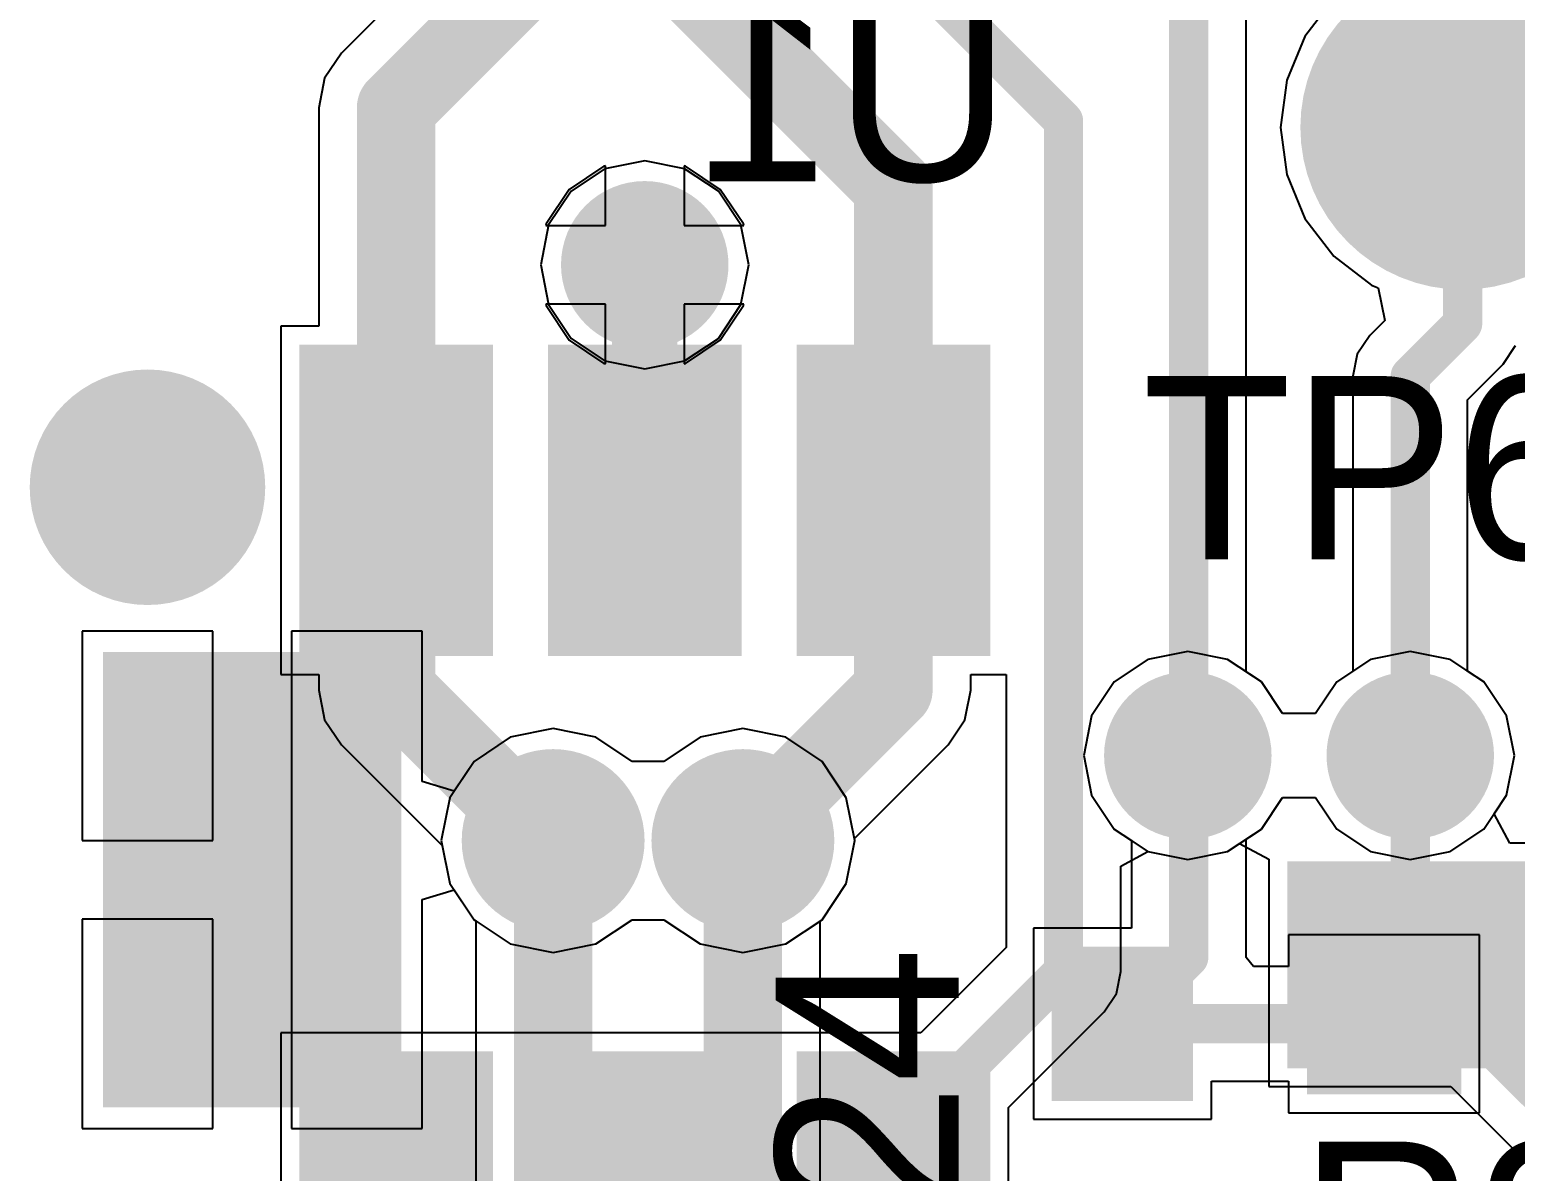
# Model space of a CAD drawing. Header units: millimetres. Extents: x 111 to 521, y 105 to 375.
# Drawn here: x 197.14 to 202.81, y 161.25 to 165.61 of the extents above; entities that cross this region are included whole.
import ezdxf

# ---------------------------------------------------------------- set-up
doc = ezdxf.new("R2010")
doc.units = ezdxf.units.MM
for name, color, linetype in [('BottomLayer', 5, 'Continuous'), ('BottomOverlay', 54, 'Continuous'), ('BottomPaste', 16, 'Continuous'), ('BottomSolder', 6, 'Continuous'), ('DrillDrawing', 1, 'Continuous'), ('MidLayer2', 76, 'Continuous'), ('MidLayer3', 90, 'Continuous'), ('MultiLayer', 9, 'Continuous'), ('TopLayer', 1, 'Continuous'), ('TopOverlay', 2, 'Continuous'), ('TopPaste', 8, 'Continuous'), ('TopSolder', 216, 'Continuous'), ('ViaHoleLayer', 16, 'Continuous')]:
    doc.layers.add(name, color=color, linetype=linetype)

msp = doc.modelspace()

# ---------------------------------------------------------------- linework, layer by layer
at = {"layer": 'BottomLayer'}
for p, q in [((198.7478118, 165.93700366), (198.32880324, 165.51799256)), ((201.78555528, 163.15417204), (201.78555528, 165.69056778)), ((198.32880324, 165.51799256), (198.26470634, 165.42206692)), ((198.26470634, 165.42206692), (198.2421994, 165.308915)), ((198.2421994, 165.308915), (198.2421994, 164.47391286)), ((198.2421994, 164.47391286), (198.09788168, 164.47391286)), ((198.09788168, 164.47391286), (198.09788168, 163.14391298)), ((202.26071054, 163.20128396), (202.13170648, 163.11508652)), ((202.4128794, 163.23155314), (202.26071054, 163.20128396)), ((202.56504826, 163.20128396), (202.4128794, 163.23155314)), ((202.69405232, 163.11508652), (202.56504826, 163.20128396)), ((198.09788168, 163.14391298), (198.2421994, 163.14391298)), ((198.2421994, 163.14391298), (198.2421994, 163.0839131)), ((200.73356348, 163.08391564), (200.73356348, 163.14391298)), ((200.73356348, 163.14391298), (200.86866862, 163.14391298)), ((200.86866862, 163.14391298), (200.86866862, 162.0997139)), ((201.84405148, 163.11508652), (201.78555528, 163.15417204)), ((198.2421994, 163.0839131), (198.26470634, 162.97076118)), ((200.71479034, 162.98953432), (200.73356348, 163.08391564)), ((201.92437898, 162.99486832), (201.84405148, 163.11508652)), ((202.13170648, 163.11508652), (202.05137898, 162.99486832)), ((202.78024976, 162.98608246), (202.69405232, 163.11508652)), ((198.26470634, 162.97076118), (198.32880324, 162.87483554)), ((200.64695964, 162.87483808), (200.71105654, 162.97076118)), ((200.71105654, 162.97076118), (200.71479034, 162.98953432)), ((202.05137898, 162.99486832), (201.92437898, 162.99486832)), ((202.81051894, 162.8339136), (202.78024976, 162.98608246)), ((198.32880324, 162.87483554), (198.71412124, 162.48951754)), ((200.28892632, 162.51680476), (200.64695964, 162.87483808)), ((202.78024976, 162.68174474), (202.81051894, 162.8339136)), ((202.73292448, 162.61091938), (202.78024976, 162.68174474)), ((202.79279228, 162.498913), (202.73292448, 162.61091938)), ((200.29049604, 162.50891298), (200.28892632, 162.51680476)), ((198.71412124, 162.48951754), (198.74281308, 162.34527094)), ((200.25794594, 162.34527094), (200.29049604, 162.50891298)), ((201.30708786, 162.41115346), (201.41071224, 162.46654324)), ((201.41071224, 162.46654324), (201.56287856, 162.43627406)), ((201.56287856, 162.43627406), (201.71504742, 162.46654324)), ((201.71504742, 162.46654324), (201.7608741, 162.49716548)), ((201.7608741, 162.49716548), (201.87288048, 162.43729514)), ((202.95287832, 162.498913), (202.79279228, 162.498913)), ((201.30708786, 162.00891398), (201.30708786, 162.41115346)), ((201.87288048, 162.43729514), (201.87288048, 161.56891232)), ((198.74281308, 162.34527094), (198.83550784, 162.20654122)), ((200.16525118, 162.20654122), (200.25794594, 162.34527094)), ((198.83550784, 162.20654122), (198.97423756, 162.11384646)), ((199.30152164, 162.11384646), (199.44024882, 162.20654122)), ((199.44024882, 162.20654122), (199.5605102, 162.20654122)), ((199.5605102, 162.20654122), (199.69923738, 162.11384646)), ((200.02652146, 162.11384646), (200.16525118, 162.20654122)), ((198.97423756, 162.11384646), (199.1378796, 162.08129636)), ((199.1378796, 162.08129636), (199.30152164, 162.11384646)), ((199.69923738, 162.11384646), (199.86287942, 162.08129636)), ((199.86287942, 162.08129636), (200.02652146, 162.11384646)), ((200.86866862, 162.0997139), (200.54287044, 161.77391318)), ((201.2904026, 161.9250254), (201.30708786, 162.00891398)), ((201.24288428, 161.85391048), (201.2904026, 161.9250254)), ((200.8778812, 161.48890994), (201.24288428, 161.85391048)), ((198.97787738, 161.77391318), (198.09788168, 161.77391318)), ((198.09788168, 161.77391318), (198.09788168, 160.58476392)), ((198.97787738, 161.77391318), (198.97787484, 161.77391318)), ((198.97787484, 161.77391318), (198.97787738, 161.77391318)), ((198.99720424, 161.77391572), (198.97787738, 161.77391572)), ((198.97787738, 161.77391572), (198.97787738, 161.77391318)), ((199.04788232, 161.77391826), (198.99720424, 161.77391572)), ((199.04788232, 161.77391318), (199.04788232, 161.77391826)), ((199.92787548, 161.77391318), (199.04788232, 161.77391318)), ((199.92787548, 161.77391318), (199.92787294, 161.77391318)), ((199.92787294, 161.77391318), (199.92787548, 161.77391318)), ((199.94720234, 161.77391572), (199.92787548, 161.77391572)), ((199.92787548, 161.77391572), (199.92787548, 161.77391318)), ((199.9978855, 161.77391826), (199.94720234, 161.77391572)), ((199.9978855, 161.77391318), (199.9978855, 161.77391826)), ((200.54287044, 161.77391318), (199.9978855, 161.77391318)), ((201.87288048, 161.56891232), (202.56787274, 161.56891232)), ((202.56787274, 161.56891232), (202.87053914, 161.26624592)), ((200.8778812, 160.4439133), (200.8778812, 161.48890994))]:
    msp.add_line(p, q, dxfattribs=at)
for points, const_width in [([(200.11289162, 166.23389918), (201.08787824, 165.25891256)], 0.1499997), ([(199.61289262, 165.83154032), (200.43788208, 165.00655086)], 0.2999994), ([(198.5378808, 165.308915), (199.0434932, 165.8145274)], 0.2999994), ([(201.56634566, 162.66192512), (201.56634566, 165.69056778)], 0.1499997), ([(198.5378808, 163.80891292), (198.5378808, 165.308915)], 0.2999994), ([(201.08787824, 162.00891398), (201.08787824, 165.25891256)], 0.1499997), ([(200.43788208, 163.80891292), (200.43788208, 165.00655086)], 0.2999994), ([(199.4878789, 163.80891292), (199.4878789, 164.70891366)], 0.2499995), ([(198.5378808, 163.0839131), (198.5378808, 163.80891292)], 0.2999994), ([(200.43788208, 163.08391564), (200.43788208, 163.80891292)], 0.2999994), ([(198.5378808, 163.0839131), (199.11288092, 162.50891298)], 0.2999994), ([(199.86287942, 162.50891298), (200.43788208, 163.08391564)], 0.2999994), ([(202.4128794, 162.03391266), (202.4128794, 162.8339136)], 0.1499997), ([(200.43788208, 161.35891782), (201.08787824, 162.00891398)], 0.1499997), ([(202.4128794, 162.03391266), (203.93787762, 160.50891444)], 0.1499997), ([(200.43788208, 161.10891324), (200.43788208, 161.35891782)], 0.1499997)]:
    msp.add_lwpolyline(points, dxfattribs=dict(at, const_width=const_width))
for points, const_width in [([(198.46288222, 165.308915, 1), (198.61287938, 165.308915, 1)], 0.1499997), ([(198.46288222, 165.308915, 1), (198.61287938, 165.308915, 1)], 0.1499997), ([(201.05037768, 165.25891256, 1), (201.1253788, 165.25891256, 1)], 0.07499858), ([(201.05037768, 165.25891256, 1), (201.1253788, 165.25891256, 1)], 0.07499858), ([(200.3628835, 165.00655086, 1), (200.51288066, 165.00655086, 1)], 0.1499997), ([(200.3628835, 165.00655086, 1), (200.51288066, 165.00655086, 1)], 0.1499997), ([(199.36288042, 164.70891366, 1), (199.61287738, 164.70891366, 1)], 0.2499995), ([(199.42537966, 164.70891366, 1), (199.55037814, 164.70891366, 1)], 0.12499848), ([(198.46288222, 163.80891292, 1), (198.61287938, 163.80891292, 1)], 0.1499997), ([(198.46288222, 163.80891292, 1), (198.61287938, 163.80891292, 1)], 0.1499997), ([(199.42537966, 163.80891292, 1), (199.55037814, 163.80891292, 1)], 0.12499848), ([(200.3628835, 163.80891292, 1), (200.51288066, 163.80891292, 1)], 0.1499997), ([(200.3628835, 163.80891292, 1), (200.51288066, 163.80891292, 1)], 0.1499997), ([(198.46288222, 163.0839131, 1), (198.61287938, 163.0839131, 1)], 0.1499997), ([(198.46288222, 163.0839131, 1), (198.61287938, 163.0839131, 1)], 0.1499997), ([(200.3628835, 163.08391564, 1), (200.51288066, 163.08391564, 1)], 0.1499997), ([(200.3628835, 163.08391564, 1), (200.51288066, 163.08391564, 1)], 0.1499997), ([(201.43788008, 162.8339136, 1), (201.68787704, 162.8339136, 1)], 0.2499995), ([(202.28788092, 162.8339136, 1), (202.53787788, 162.8339136, 1)], 0.2499995), ([(202.37537884, 162.8339136, 1), (202.45037996, 162.8339136, 1)], 0.07499858), ([(198.9981796, 162.50891298, 1), (199.2775796, 162.50891298, 1)], 0.2794), ([(199.72317942, 162.50891298, 1), (200.00257942, 162.50891298, 1)], 0.2794), ([(201.5288451, 162.66192512, 1), (201.60384622, 162.66192512, 1)], 0.07499858), ([(199.03788234, 162.50891298, 1), (199.1878795, 162.50891298, 1)], 0.1499997), ([(199.78788084, 162.50891298, 1), (199.937878, 162.50891298, 1)], 0.1499997), ([(201.05037768, 162.00891398, 1), (201.1253788, 162.00891398, 1)], 0.07499858), ([(201.05037768, 162.00891398, 1), (201.1253788, 162.00891398, 1)], 0.07499858), ([(202.37537884, 162.03391266, 1), (202.45037996, 162.03391266, 1)], 0.07499858), ([(202.37537884, 162.03391266, 1), (202.45037996, 162.03391266, 1)], 0.07499858), ([(200.40038152, 161.35891782, 1), (200.47538264, 161.35891782, 1)], 0.07499858), ([(200.40038152, 161.35891782, 1), (200.47538264, 161.35891782, 1)], 0.07499858)]:
    msp.add_lwpolyline(points, format="xyb", close=True, dxfattribs=dict(at, const_width=const_width))
for points in [[(198.8378802, 164.33391314), (198.2378814, 164.33391314), (198.8378802, 163.2839127), (198.2378814, 163.2839127)], [(199.7878783, 164.33391314), (199.1878795, 164.33391314), (199.7878783, 163.2839127), (199.1878795, 163.2839127)], [(200.73788148, 164.33391314), (200.13788268, 164.33391314), (200.73788148, 163.2839127), (200.13788268, 163.2839127)], [(202.0128802, 162.35891328), (202.0128802, 161.70891204), (202.8128786, 162.35891328), (202.8128786, 161.70891204)], [(198.8378802, 161.63391346), (198.2378814, 161.63391346), (198.8378802, 160.58391302), (198.2378814, 160.58391302)], [(199.7878783, 161.63391346), (199.1878795, 161.63391346), (199.7878783, 160.58391302), (199.1878795, 160.58391302)], [(200.73788148, 161.63391346), (200.13788268, 161.63391346), (200.73788148, 160.58391302), (200.13788268, 160.58391302)]]:
    msp.add_solid(points, dxfattribs=at)
at = {"layer": 'BottomOverlay'}
for points, const_width in [([(197.6878825, 163.85891028, 1), (197.4878829, 163.85891028, 1)], 0.7000011399999999), ([(197.31288198, 163.85891028, 1), (197.66288382, 163.85891028, 1)], 0.3499993), ([(197.51288158, 163.85891028, 1), (197.86288342, 163.85891028, 1)], 0.3499993)]:
    msp.add_lwpolyline(points, format="xyb", close=True, dxfattribs=dict(at, const_width=const_width))
at = {"layer": 'BottomPaste'}
for points in [[(198.7378804, 164.23391334), (198.3378812, 164.23391334), (198.7378804, 163.3839125), (198.3378812, 163.3839125)], [(199.6878785, 164.23391334), (199.2878793, 164.23391334), (199.6878785, 163.3839125), (199.2878793, 163.3839125)], [(200.63788168, 164.23391334), (200.23788248, 164.23391334), (200.63788168, 163.3839125), (200.23788248, 163.3839125)], [(202.0628801, 162.30891338), (202.0628801, 161.75891194), (202.7628787, 162.30891338), (202.7628787, 161.75891194)], [(198.7378804, 161.53391366), (198.3378812, 161.53391366), (198.7378804, 160.68391282), (198.3378812, 160.68391282)], [(199.6878785, 161.53391366), (199.2878793, 161.53391366), (199.6878785, 160.68391282), (199.2878793, 160.68391282)], [(200.63788168, 161.53391366), (200.23788248, 161.53391366), (200.63788168, 160.68391282), (200.23788248, 160.68391282)]]:
    msp.add_solid(points, dxfattribs=at)
at = {"layer": 'BottomSolder'}
for points, const_width in [([(199.32787922, 164.70891366, 1), (199.64787858, 164.70891366, 1)], 0.31999936), ([(201.40287888, 162.8339136, 1), (201.72287824, 162.8339136, 1)], 0.31999936), ([(202.25287972, 162.8339136, 1), (202.57287908, 162.8339136, 1)], 0.31999936), ([(198.96318094, 162.50891298, 1), (199.31257826, 162.50891298, 1)], 0.34939986), ([(199.68818076, 162.50891298, 1), (200.03757808, 162.50891298, 1)], 0.34939986)]:
    msp.add_lwpolyline(points, format="xyb", close=True, dxfattribs=dict(at, const_width=const_width))
for points in [[(198.90788006, 164.403913), (198.16788154, 164.403913), (198.90788006, 163.21391284), (198.16788154, 163.21391284)], [(199.85787816, 164.403913), (199.11787964, 164.403913), (199.85787816, 163.21391284), (199.11787964, 163.21391284)], [(200.80788134, 164.403913), (200.06788282, 164.403913), (200.80788134, 163.21391284), (200.06788282, 163.21391284)], [(201.94288034, 162.42891314), (201.94288034, 161.63891218), (202.88287846, 162.42891314), (202.88287846, 161.63891218)], [(198.90788006, 161.70391332), (198.16788154, 161.70391332), (198.90788006, 160.51391316), (198.16788154, 160.51391316)], [(199.85787816, 161.70391332), (199.11787964, 161.70391332), (199.85787816, 160.51391316), (199.11787964, 160.51391316)], [(200.80788134, 161.70391332), (200.06788282, 161.70391332), (200.80788134, 160.51391316), (200.06788282, 160.51391316)]]:
    msp.add_solid(points, dxfattribs=at)
at = {"layer": 'DrillDrawing'}
for points, const_width in [([(199.437879, 164.70891366, 1), (199.5378788, 164.70891366, 1)], 0.0999998), ([(201.51287866, 162.8339136, 1), (201.61287846, 162.8339136, 1)], 0.0999998), ([(202.3628795, 162.8339136, 1), (202.4628793, 162.8339136, 1)], 0.0999998), ([(199.0616796, 162.50891298, 1), (199.2140796, 162.50891298, 1)], 0.1524), ([(199.78667942, 162.50891298, 1), (199.93907942, 162.50891298, 1)], 0.1524)]:
    msp.add_lwpolyline(points, format="xyb", close=True, dxfattribs=dict(at, const_width=const_width))
at = {"layer": 'MidLayer2'}
for p, q in [((199.33180606, 165.08570488), (199.19949492, 164.99729764)), ((199.3378792, 165.08691392), (199.33180606, 165.08570488)), ((199.3378792, 164.85891336), (199.3378792, 165.08691392)), ((199.64395174, 165.08570488), (199.6378786, 165.08691392)), ((199.6378786, 165.08691392), (199.6378786, 164.85891336)), ((199.77626288, 164.99729764), (199.64395174, 165.08570488)), ((199.19949492, 164.99729764), (199.11108768, 164.8649865)), ((199.86467012, 164.8649865), (199.77626288, 164.99729764)), ((199.11108768, 164.8649865), (199.10987864, 164.85891336)), ((199.10987864, 164.85891336), (199.3378792, 164.85891336)), ((199.6378786, 164.85891336), (199.86587916, 164.85891336)), ((199.86587916, 164.85891336), (199.86467012, 164.8649865)), ((199.3378792, 164.55891396), (199.10987864, 164.55891396)), ((199.10987864, 164.55891396), (199.11108768, 164.55284082)), ((199.3378792, 164.3309134), (199.3378792, 164.55891396)), ((199.86587916, 164.55891396), (199.6378786, 164.55891396)), ((199.6378786, 164.55891396), (199.6378786, 164.3309134)), ((199.86467012, 164.55284082), (199.86587916, 164.55891396)), ((199.11108768, 164.55284082), (199.19949492, 164.42052968)), ((199.77626288, 164.42052968), (199.86467012, 164.55284082)), ((199.19949492, 164.42052968), (199.33180606, 164.33212244)), ((199.64395174, 164.33212244), (199.77626288, 164.42052968)), ((199.33180606, 164.33212244), (199.3378792, 164.3309134)), ((199.6378786, 164.3309134), (199.64395174, 164.33212244)), ((201.4107097, 163.20128396), (201.28170564, 163.11508652)), ((201.56287856, 163.23155314), (201.4107097, 163.20128396)), ((201.71504742, 163.20128396), (201.56287856, 163.23155314)), ((201.84405148, 163.11508652), (201.71504742, 163.20128396)), ((202.26071054, 163.20128396), (202.13170648, 163.11508652)), ((202.4128794, 163.23155314), (202.26071054, 163.20128396)), ((202.56504826, 163.20128396), (202.4128794, 163.23155314)), ((202.69405232, 163.11508652), (202.56504826, 163.20128396)), ((201.28170564, 163.11508652), (201.1955082, 162.98608246)), ((201.92437898, 162.99486832), (201.84405148, 163.11508652)), ((202.13170648, 163.11508652), (202.05137898, 162.99486832)), ((202.78024976, 162.98608246), (202.69405232, 163.11508652)), ((201.1955082, 162.98608246), (201.16523902, 162.8339136)), ((202.05137898, 162.99486832), (201.92437898, 162.99486832)), ((202.81051894, 162.8339136), (202.78024976, 162.98608246)), ((199.1378796, 162.9365296), (198.97423756, 162.9039795)), ((199.30152164, 162.9039795), (199.1378796, 162.9365296)), ((199.86287942, 162.9365296), (199.69923738, 162.9039795)), ((200.02652146, 162.9039795), (199.86287942, 162.9365296)), ((198.97423756, 162.9039795), (198.83550784, 162.81128474)), ((199.44024882, 162.81128474), (199.30152164, 162.9039795)), ((199.69923738, 162.9039795), (199.5605102, 162.81128474)), ((200.16525118, 162.81128474), (200.02652146, 162.9039795)), ((198.83550784, 162.81128474), (198.74281308, 162.67255502)), ((199.5605102, 162.81128474), (199.44024882, 162.81128474)), ((200.25794594, 162.67255502), (200.16525118, 162.81128474)), ((201.16523902, 162.8339136), (201.1955082, 162.68174474)), ((202.78024976, 162.68174474), (202.81051894, 162.8339136)), ((201.1955082, 162.68174474), (201.28170564, 162.55274068)), ((202.69405232, 162.55274068), (202.78024976, 162.68174474)), ((198.74281308, 162.67255502), (198.71026298, 162.50891298)), ((200.29049604, 162.50891298), (200.25794594, 162.67255502)), ((201.84405148, 162.55274068), (201.92437898, 162.67295888)), ((201.92437898, 162.67295888), (202.05137898, 162.67295888)), ((202.05137898, 162.67295888), (202.13170648, 162.55274068)), ((201.28170564, 162.55274068), (201.4107097, 162.46654324)), ((201.71504742, 162.46654324), (201.84405148, 162.55274068)), ((202.13170648, 162.55274068), (202.26071054, 162.46654324)), ((202.56504826, 162.46654324), (202.69405232, 162.55274068)), ((198.71026298, 162.50891298), (198.74281308, 162.34527094)), ((200.25794594, 162.34527094), (200.29049604, 162.50891298)), ((201.4107097, 162.46654324), (201.56287856, 162.43627406)), ((201.56287856, 162.43627406), (201.71504742, 162.46654324)), ((202.26071054, 162.46654324), (202.4128794, 162.43627406)), ((202.4128794, 162.43627406), (202.56504826, 162.46654324)), ((198.74281308, 162.34527094), (198.83550784, 162.20654122)), ((200.16525118, 162.20654122), (200.25794594, 162.34527094)), ((198.83550784, 162.20654122), (198.97423756, 162.11384646)), ((199.30152164, 162.11384646), (199.44024882, 162.20654122)), ((199.44024882, 162.20654122), (199.5605102, 162.20654122)), ((199.5605102, 162.20654122), (199.69923738, 162.11384646)), ((200.02652146, 162.11384646), (200.16525118, 162.20654122)), ((198.97423756, 162.11384646), (199.1378796, 162.08129636)), ((199.1378796, 162.08129636), (199.30152164, 162.11384646)), ((199.69923738, 162.11384646), (199.86287942, 162.08129636)), ((199.86287942, 162.08129636), (200.02652146, 162.11384646))]:
    msp.add_line(p, q, dxfattribs=at)
for points, const_width in [([(199.36288042, 164.70891366, 1), (199.61287738, 164.70891366, 1)], 0.2499995), ([(201.43788008, 162.8339136, 1), (201.68787704, 162.8339136, 1)], 0.2499995), ([(202.28788092, 162.8339136, 1), (202.53787788, 162.8339136, 1)], 0.2499995), ([(198.9981796, 162.50891298, 1), (199.2775796, 162.50891298, 1)], 0.2794), ([(199.72317942, 162.50891298, 1), (200.00257942, 162.50891298, 1)], 0.2794)]:
    msp.add_lwpolyline(points, format="xyb", close=True, dxfattribs=dict(at, const_width=const_width))
at = {"layer": 'MidLayer3'}
for p, q in [((199.33571004, 165.07628402), (199.20670598, 164.99008658)), ((199.4878789, 165.1065532), (199.33571004, 165.07628402)), ((199.64004776, 165.07628402), (199.4878789, 165.1065532)), ((199.76905182, 164.99008658), (199.64004776, 165.07628402)), ((199.20670598, 164.99008658), (199.12050854, 164.86108252)), ((199.85524926, 164.86108252), (199.76905182, 164.99008658)), ((199.12050854, 164.86108252), (199.09023936, 164.70891366)), ((199.88551844, 164.70891366), (199.85524926, 164.86108252)), ((199.09023936, 164.70891366), (199.12050854, 164.5567448)), ((199.85524926, 164.5567448), (199.88551844, 164.70891366)), ((199.12050854, 164.5567448), (199.20670598, 164.42774074)), ((199.76905182, 164.42774074), (199.85524926, 164.5567448)), ((199.20670598, 164.42774074), (199.33571004, 164.3415433)), ((199.64004776, 164.3415433), (199.76905182, 164.42774074)), ((199.33571004, 164.3415433), (199.4878789, 164.31127412)), ((199.4878789, 164.31127412), (199.64004776, 164.3415433)), ((201.4107097, 163.20128396), (201.28170564, 163.11508652)), ((201.56287856, 163.23155314), (201.4107097, 163.20128396)), ((201.71504742, 163.20128396), (201.56287856, 163.23155314)), ((201.84405148, 163.11508652), (201.71504742, 163.20128396)), ((202.26071054, 163.20128396), (202.13170648, 163.11508652)), ((202.4128794, 163.23155314), (202.26071054, 163.20128396)), ((202.56504826, 163.20128396), (202.4128794, 163.23155314)), ((202.69405232, 163.11508652), (202.56504826, 163.20128396)), ((201.28170564, 163.11508652), (201.1955082, 162.98608246)), ((201.92437898, 162.99486832), (201.84405148, 163.11508652)), ((202.13170648, 163.11508652), (202.05137898, 162.99486832)), ((202.78024976, 162.98608246), (202.69405232, 163.11508652)), ((201.1955082, 162.98608246), (201.16523902, 162.8339136)), ((202.05137898, 162.99486832), (201.92437898, 162.99486832)), ((202.81051894, 162.8339136), (202.78024976, 162.98608246)), ((199.1378796, 162.9365296), (198.97423756, 162.9039795)), ((199.30152164, 162.9039795), (199.1378796, 162.9365296)), ((199.86287942, 162.9365296), (199.69923738, 162.9039795)), ((200.02652146, 162.9039795), (199.86287942, 162.9365296)), ((198.97423756, 162.9039795), (198.83550784, 162.81128474)), ((199.44024882, 162.81128474), (199.30152164, 162.9039795)), ((199.69923738, 162.9039795), (199.5605102, 162.81128474)), ((200.16525118, 162.81128474), (200.02652146, 162.9039795)), ((198.83550784, 162.81128474), (198.74281308, 162.67255502)), ((199.5605102, 162.81128474), (199.44024882, 162.81128474)), ((200.25794594, 162.67255502), (200.16525118, 162.81128474)), ((201.16523902, 162.8339136), (201.1955082, 162.68174474)), ((202.78024976, 162.68174474), (202.81051894, 162.8339136)), ((201.1955082, 162.68174474), (201.28170564, 162.55274068)), ((202.69405232, 162.55274068), (202.78024976, 162.68174474)), ((198.74281308, 162.67255502), (198.71026298, 162.50891298)), ((200.29049604, 162.50891298), (200.25794594, 162.67255502)), ((201.84405148, 162.55274068), (201.92437898, 162.67295888)), ((201.92437898, 162.67295888), (202.05137898, 162.67295888)), ((202.05137898, 162.67295888), (202.13170648, 162.55274068)), ((201.28170564, 162.55274068), (201.4107097, 162.46654324)), ((201.71504742, 162.46654324), (201.84405148, 162.55274068)), ((202.13170648, 162.55274068), (202.26071054, 162.46654324)), ((202.56504826, 162.46654324), (202.69405232, 162.55274068)), ((198.71026298, 162.50891298), (198.74281308, 162.34527094)), ((200.25794594, 162.34527094), (200.29049604, 162.50891298)), ((201.4107097, 162.46654324), (201.56287856, 162.43627406)), ((201.56287856, 162.43627406), (201.71504742, 162.46654324)), ((202.26071054, 162.46654324), (202.4128794, 162.43627406)), ((202.4128794, 162.43627406), (202.56504826, 162.46654324)), ((198.74281308, 162.34527094), (198.83550784, 162.20654122)), ((200.16525118, 162.20654122), (200.25794594, 162.34527094)), ((198.83550784, 162.20654122), (198.97423756, 162.11384646)), ((199.30152164, 162.11384646), (199.44024882, 162.20654122)), ((199.44024882, 162.20654122), (199.5605102, 162.20654122)), ((199.5605102, 162.20654122), (199.69923738, 162.11384646)), ((200.02652146, 162.11384646), (200.16525118, 162.20654122)), ((198.97423756, 162.11384646), (199.1378796, 162.08129636)), ((199.1378796, 162.08129636), (199.30152164, 162.11384646)), ((199.69923738, 162.11384646), (199.86287942, 162.08129636)), ((199.86287942, 162.08129636), (200.02652146, 162.11384646))]:
    msp.add_line(p, q, dxfattribs=at)
for points, const_width in [([(199.36288042, 164.70891366, 1), (199.61287738, 164.70891366, 1)], 0.2499995), ([(201.43788008, 162.8339136, 1), (201.68787704, 162.8339136, 1)], 0.2499995), ([(202.28788092, 162.8339136, 1), (202.53787788, 162.8339136, 1)], 0.2499995), ([(198.9981796, 162.50891298, 1), (199.2775796, 162.50891298, 1)], 0.2794), ([(199.72317942, 162.50891298, 1), (200.00257942, 162.50891298, 1)], 0.2794)]:
    msp.add_lwpolyline(points, format="xyb", close=True, dxfattribs=dict(at, const_width=const_width))
at = {"layer": 'MultiLayer'}
for points, const_width in [([(199.36288042, 164.70891366, 1), (199.61287738, 164.70891366, 1)], 0.2499995), ([(201.43788008, 162.8339136, 1), (201.68787704, 162.8339136, 1)], 0.2499995), ([(202.28788092, 162.8339136, 1), (202.53787788, 162.8339136, 1)], 0.2499995), ([(198.9981796, 162.50891298, 1), (199.2775796, 162.50891298, 1)], 0.2794), ([(199.72317942, 162.50891298, 1), (200.00257942, 162.50891298, 1)], 0.2794)]:
    msp.add_lwpolyline(points, format="xyb", close=True, dxfattribs=dict(at, const_width=const_width))
at = {"layer": 'TopLayer'}
for p, q in [((202.1207667, 165.72602618), (202.01016748, 165.5818888)), ((202.01016748, 165.5818888), (201.94064006, 165.41404052)), ((201.94064006, 165.41404052), (201.91692662, 165.23391388)), ((201.91692662, 165.23391388), (201.94064006, 165.05378724)), ((199.33180606, 165.08570488), (199.19949492, 164.99729764)), ((199.3378792, 165.08691392), (199.33180606, 165.08570488)), ((199.3378792, 164.85891336), (199.3378792, 165.08691392)), ((199.64395174, 165.08570488), (199.6378786, 165.08691392)), ((199.6378786, 165.08691392), (199.6378786, 164.85891336)), ((199.77626288, 164.99729764), (199.64395174, 165.08570488)), ((201.94064006, 165.05378724), (202.01016748, 164.88593896)), ((199.19949492, 164.99729764), (199.11108768, 164.8649865)), ((199.86467012, 164.8649865), (199.77626288, 164.99729764)), ((199.11108768, 164.8649865), (199.10987864, 164.85891336)), ((199.10987864, 164.85891336), (199.3378792, 164.85891336)), ((199.6378786, 164.85891336), (199.86587916, 164.85891336)), ((199.86587916, 164.85891336), (199.86467012, 164.8649865)), ((202.01016748, 164.88593896), (202.1207667, 164.74180158)), ((202.1207667, 164.74180158), (202.26490408, 164.63120236)), ((202.26490408, 164.63120236), (202.29030154, 164.62068168)), ((202.29030154, 164.62068168), (202.31507924, 164.49612008)), ((199.3378792, 164.55891396), (199.10987864, 164.55891396)), ((199.10987864, 164.55891396), (199.11108768, 164.55284082)), ((199.3378792, 164.3309134), (199.3378792, 164.55891396)), ((199.86587916, 164.55891396), (199.6378786, 164.55891396)), ((199.6378786, 164.55891396), (199.6378786, 164.3309134)), ((199.86467012, 164.55284082), (199.86587916, 164.55891396)), ((199.11108768, 164.55284082), (199.19949492, 164.42052968)), ((199.77626288, 164.42052968), (199.86467012, 164.55284082)), ((202.31507924, 164.49612008), (202.2578759, 164.43891674)), ((199.19949492, 164.42052968), (199.33180606, 164.33212244)), ((199.64395174, 164.33212244), (199.77626288, 164.42052968)), ((202.2578759, 164.43891674), (202.21035504, 164.36780182)), ((202.76789012, 164.32890172), (202.81541098, 164.40001664)), ((199.33180606, 164.33212244), (199.3378792, 164.3309134)), ((199.6378786, 164.3309134), (199.64395174, 164.33212244)), ((202.21035504, 164.36780182), (202.19366978, 164.28391324)), ((202.63208902, 164.19311586), (202.76785202, 164.32887632)), ((202.76785202, 164.32887632), (202.76789012, 164.32890172)), ((202.19366978, 164.28391324), (202.19366978, 163.15648852)), ((202.63208902, 163.15648852), (202.63208902, 164.19311586)), ((197.83787966, 163.30891138), (197.33788066, 163.30891138)), ((197.33788066, 163.30891138), (197.33788066, 162.50891298)), ((197.83787966, 162.50891298), (197.83787966, 163.30891138)), ((198.63787806, 163.30891138), (198.13787906, 163.30891138)), ((198.13787906, 163.30891138), (198.13787906, 162.35891328)), ((198.63787806, 162.73426178), (198.63787806, 163.30891138)), ((201.4107097, 163.20128396), (201.28170564, 163.11508652)), ((201.56287856, 163.23155314), (201.4107097, 163.20128396)), ((201.71504742, 163.20128396), (201.56287856, 163.23155314)), ((201.84405148, 163.11508652), (201.71504742, 163.20128396)), ((202.19366978, 163.15648852), (202.13170648, 163.11508652)), ((202.69405232, 163.11508652), (202.63208902, 163.15648852)), ((201.28170564, 163.11508652), (201.1955082, 162.98608246)), ((201.92437898, 162.99486832), (201.84405148, 163.11508652)), ((202.13170648, 163.11508652), (202.05137898, 162.99486832)), ((202.78024976, 162.98608246), (202.69405232, 163.11508652)), ((201.1955082, 162.98608246), (201.16523902, 162.8339136)), ((202.05137898, 162.99486832), (201.92437898, 162.99486832)), ((202.81051894, 162.8339136), (202.78024976, 162.98608246)), ((199.1378796, 162.9365296), (198.97423756, 162.9039795)), ((199.30152164, 162.9039795), (199.1378796, 162.9365296)), ((199.86287942, 162.9365296), (199.69923738, 162.9039795)), ((200.02652146, 162.9039795), (199.86287942, 162.9365296)), ((198.97423756, 162.9039795), (198.83550784, 162.81128474)), ((199.44024882, 162.81128474), (199.30152164, 162.9039795)), ((199.69923738, 162.9039795), (199.5605102, 162.81128474)), ((200.16525118, 162.81128474), (200.02652146, 162.9039795)), ((198.83550784, 162.81128474), (198.75940944, 162.69739622)), ((199.5605102, 162.81128474), (199.44024882, 162.81128474)), ((200.25794594, 162.67255502), (200.16525118, 162.81128474)), ((201.16523902, 162.8339136), (201.1955082, 162.68174474)), ((202.78024976, 162.68174474), (202.81051894, 162.8339136)), ((198.75940944, 162.69739622), (198.63787806, 162.73426178)), ((201.1955082, 162.68174474), (201.28170564, 162.55274068)), ((202.69405232, 162.55274068), (202.78024976, 162.68174474)), ((200.29049604, 162.50891298), (200.25794594, 162.67255502)), ((201.84405148, 162.55274068), (201.92437898, 162.67295888)), ((201.92437898, 162.67295888), (202.05137898, 162.67295888)), ((202.05137898, 162.67295888), (202.13170648, 162.55274068)), ((201.28170564, 162.55274068), (201.34713604, 162.5090222)), ((201.78555528, 162.51365516), (201.84405148, 162.55274068)), ((201.78555528, 162.06238352), (201.78555528, 162.51365516)), ((202.13170648, 162.55274068), (202.26071054, 162.46654324)), ((202.56504826, 162.46654324), (202.69405232, 162.55274068)), ((197.33788066, 162.50891298), (197.83787966, 162.50891298)), ((200.25794594, 162.34527094), (200.29049604, 162.50891298)), ((201.34713604, 162.5090222), (201.34713604, 162.17391238)), ((202.26071054, 162.46654324), (202.4128794, 162.43627406)), ((202.4128794, 162.43627406), (202.56504826, 162.46654324)), ((198.13787906, 162.35891328), (198.13787906, 161.40891518)), ((200.16525118, 162.20654122), (200.25794594, 162.34527094)), ((198.63787806, 162.28356418), (198.75940944, 162.32042974)), ((198.75940944, 162.32042974), (198.83550784, 162.20654122)), ((198.63787806, 161.40891518), (198.63787806, 162.28356418)), ((197.83787966, 162.20891358), (197.33788066, 162.20891358)), ((197.33788066, 162.20891358), (197.33788066, 161.40891518)), ((197.83787966, 161.40891518), (197.83787966, 162.20891358)), ((198.83550784, 162.20654122), (198.8421982, 162.20207082)), ((198.8421982, 162.20207082), (198.8421982, 159.31575452)), ((200.15856082, 162.20207082), (200.16525118, 162.20654122)), ((200.15856082, 159.34004708), (200.15856082, 162.20207082)), ((201.34713604, 162.17391238), (200.97287974, 162.17391238)), ((200.97287974, 162.17391238), (200.97287974, 161.44391638)), ((202.67787506, 162.14891116), (201.94787906, 162.14891116)), ((201.94787906, 162.14891116), (201.94787906, 162.028124)), ((202.67787506, 161.46891252), (202.67787506, 162.14891116)), ((201.81367054, 162.028124), (201.78555528, 162.06238352)), ((201.94787906, 162.028124), (201.81367054, 162.028124)), ((201.65287838, 161.44391638), (201.65287838, 161.58970476)), ((201.65287838, 161.58970476), (201.94787906, 161.58970476)), ((201.94787906, 161.58970476), (201.94787906, 161.46891252)), ((200.97287974, 161.44391638), (201.65287838, 161.44391638)), ((201.94787906, 161.46891252), (202.67787506, 161.46891252)), ((197.33788066, 161.40891518), (197.83787966, 161.40891518)), ((198.13787906, 161.40891518), (198.63787806, 161.40891518))]:
    msp.add_line(p, q, dxfattribs=at)
for points, const_width in [([(202.61288662, 164.48390522), (202.61288662, 170.28390886)], 0.1499997), ([(202.4128794, 164.28391324), (202.612879, 164.48391284)], 0.1499997), ([(202.4128794, 162.8339136), (202.4128794, 164.28391324)], 0.1499997), ([(201.56634566, 162.06238098), (201.56634566, 162.66192512)], 0.1499997), ([(199.1378796, 159.00891236), (199.1378796, 162.50891298)], 0.2999994), ([(199.86287942, 159.00891236), (199.86287942, 162.50891298)], 0.2999994), ([(201.31287906, 161.80891438), (201.56634566, 162.06238098)], 0.1499997), ([(201.31287906, 161.80891438), (202.31287452, 161.80891438)], 0.1499997), ([(202.31287452, 161.80891438), (202.31287706, 161.80891184)], 0.1499997)]:
    msp.add_lwpolyline(points, dxfattribs=dict(at, const_width=const_width))
for points, const_width in [([(202.33787828, 165.23391388, 1), (202.88787972, 165.23391388, 1)], 0.5499989), ([(199.36288042, 164.70891366, 1), (199.61287738, 164.70891366, 1)], 0.2499995), ([(202.57537844, 164.48391284, 1), (202.65037956, 164.48391284, 1)], 0.07499858), ([(202.57538606, 164.48390522, 1), (202.65038718, 164.48390522, 1)], 0.07499858), ([(202.37537884, 164.28391324, 1), (202.45037996, 164.28391324, 1)], 0.07499858), ([(202.37537884, 164.28391324, 1), (202.45037996, 164.28391324, 1)], 0.07499858), ([(201.43788008, 162.8339136, 1), (201.68787704, 162.8339136, 1)], 0.2499995), ([(202.28788092, 162.8339136, 1), (202.53787788, 162.8339136, 1)], 0.2499995), ([(202.37537884, 162.8339136, 1), (202.45037996, 162.8339136, 1)], 0.07499858), ([(198.9981796, 162.50891298, 1), (199.2775796, 162.50891298, 1)], 0.2794), ([(199.72317942, 162.50891298, 1), (200.00257942, 162.50891298, 1)], 0.2794), ([(201.5288451, 162.66192512, 1), (201.60384622, 162.66192512, 1)], 0.07499858), ([(199.06288102, 162.50891298, 1), (199.21287818, 162.50891298, 1)], 0.1499997), ([(199.78788084, 162.50891298, 1), (199.937878, 162.50891298, 1)], 0.1499997), ([(201.5288451, 162.06238098, 1), (201.60384622, 162.06238098, 1)], 0.07499858), ([(201.5288451, 162.06238098, 1), (201.60384622, 162.06238098, 1)], 0.07499858), ([(201.2753785, 161.80891438, 1), (201.35037962, 161.80891438, 1)], 0.07499858), ([(201.2753785, 161.80891438, 1), (201.35037962, 161.80891438, 1)], 0.07499858), ([(202.27537396, 161.80891438, 1), (202.35037508, 161.80891438, 1)], 0.07499858), ([(202.27537396, 161.80891438, 1), (202.35037508, 161.80891438, 1)], 0.07499858), ([(202.2753765, 161.80891184, 1), (202.35037762, 161.80891184, 1)], 0.07499858)]:
    msp.add_lwpolyline(points, format="xyb", close=True, dxfattribs=dict(at, const_width=const_width))
for points in [[(198.48787836, 163.15891168), (197.48788036, 163.15891168), (198.48787836, 161.55891488), (197.48788036, 161.55891488)], [(201.11287946, 162.03391266), (201.11287946, 161.5839161), (201.51287866, 162.03391266), (201.51287866, 161.5839161)], [(202.53787534, 162.00891144), (202.08787878, 162.00891144), (202.53787534, 161.60891224), (202.08787878, 161.60891224)]]:
    msp.add_solid(points, dxfattribs=at)
at = {"layer": 'TopPaste'}
for points in [[(198.43787846, 163.10891178), (197.53788026, 163.10891178), (198.43787846, 161.60891478), (197.53788026, 161.60891478)], [(201.16287936, 161.98391276), (201.16287936, 161.633916), (201.46287876, 161.98391276), (201.46287876, 161.633916)], [(202.48787544, 161.95891154), (202.13787868, 161.95891154), (202.48787544, 161.65891214), (202.13787868, 161.65891214)]]:
    msp.add_solid(points, dxfattribs=at)
at = {"layer": 'TopSolder'}
for points, const_width in [([(202.30287962, 165.23391388, 1), (202.92287838, 165.23391388, 1)], 0.61999876), ([(199.32787922, 164.70891366, 1), (199.64787858, 164.70891366, 1)], 0.31999936), ([(201.40287888, 162.8339136, 1), (201.72287824, 162.8339136, 1)], 0.31999936), ([(202.25287972, 162.8339136, 1), (202.57287908, 162.8339136, 1)], 0.31999936), ([(198.96318094, 162.50891298, 1), (199.31257826, 162.50891298, 1)], 0.34939986), ([(199.68818076, 162.50891298, 1), (200.03757808, 162.50891298, 1)], 0.34939986)]:
    msp.add_lwpolyline(points, format="xyb", close=True, dxfattribs=dict(at, const_width=const_width))
for points in [[(198.55787822, 163.22891154), (197.4178805, 163.22891154), (198.55787822, 161.48891502), (197.4178805, 161.48891502)], [(201.0428796, 162.10391252), (201.0428796, 161.51391624), (201.58287852, 162.10391252), (201.58287852, 161.51391624)], [(202.6078752, 162.0789113), (202.01787892, 162.0789113), (202.6078752, 161.53891238), (202.01787892, 161.53891238)]]:
    msp.add_solid(points, dxfattribs=at)
at = {"layer": 'ViaHoleLayer'}
for points, const_width in [([(199.437879, 164.70891366, 1), (199.5378788, 164.70891366, 1)], 0.0999998), ([(201.51287866, 162.8339136, 1), (201.61287846, 162.8339136, 1)], 0.0999998), ([(202.3628795, 162.8339136, 1), (202.4628793, 162.8339136, 1)], 0.0999998), ([(199.0616796, 162.50891298, 1), (199.2140796, 162.50891298, 1)], 0.1524), ([(199.78667942, 162.50891298, 1), (199.93907942, 162.50891298, 1)], 0.1524)]:
    msp.add_lwpolyline(points, format="xyb", close=True, dxfattribs=dict(at, const_width=const_width))

# ---------------------------------------------------------------- texts
at = {"layer": 'BottomOverlay', "text_generation_flag": 2}
msp.add_text('U1', height=0.7000011399999999, rotation=360, dxfattribs=at).set_placement((200.88708108, 165.02831104))
at = {"layer": 'TopOverlay'}
for s, p in [('TP6', (201.38787764, 163.5839121)), ('R25', (201.98787898, 160.65891414))]:
    msp.add_text(s, height=0.7000011399999999, dxfattribs=at).set_placement(p)
msp.add_text('R24', height=0.7000011399999999, rotation=90, dxfattribs=at).set_placement((200.68787904, 160.38591494))

doc.saveas('drawing.dxf')
